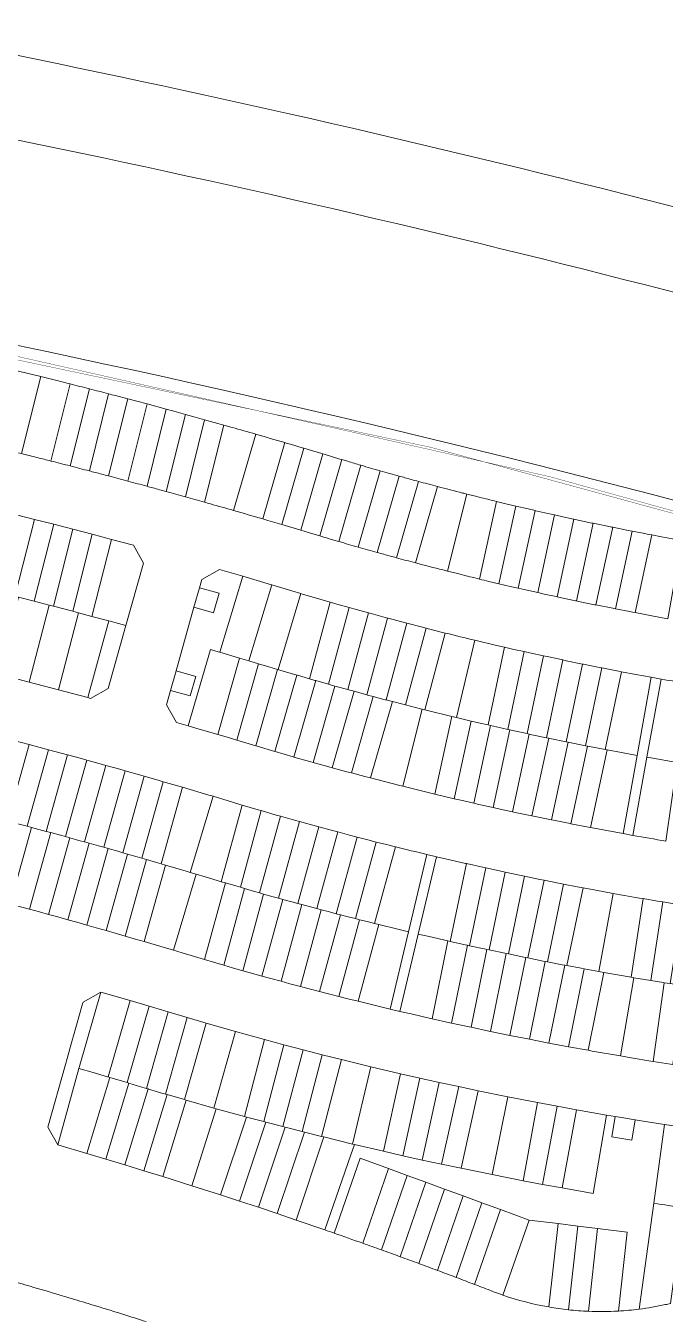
# Model space of a CAD drawing. Header units: centimetres. Extents: x -6122352 to 6876996, y -1694241 to 2592194.
# Drawn here: x -3789926 to -3596928, y -14564 to 375839 of the extents above; entities that cross this region are included whole.
import ezdxf

# ---------------------------------------------------------------- set-up
doc = ezdxf.new("R2010")
doc.units = ezdxf.units.CM
doc.header["$MEASUREMENT"] = 0
for name, color, linetype, lineweight, true_color in [('23585-XR-AR-DAMAC PLOT LIMITS$0$1-End units', 7, 'Continuous', 5, 0xf8991e), ('23585-XR-AR-DAMAC PLOT LIMITS$0$1-Open Space', 7, 'Continuous', 5, 0x90cf5a), ('23585-XR-AR-DAMAC PLOT LIMITS$0$1-Utility', 7, 'Continuous', 5, 0x8db1ff)]:
    doc.layers.add(name, color=color, linetype=linetype, lineweight=lineweight, true_color=true_color)
doc.layers.add('23585-XR-AR-DAMAC PLOT LIMITS$0$1-Mid units', color=41, linetype='Continuous', lineweight=5)
doc.layers.add('A-ANNO-TEXT', color=3, linetype='Continuous', lineweight=25)
doc.layers.add('23585-XR-AR-DAMAC PLOT LIMITS$0$D-Phase New', color=7, linetype='Continuous', true_color=0x000080)
doc.layers.add('@MI-REF LAYER', color=7, linetype='Continuous')

# ---------------------------------------------------------------- blocks, each defined once
blk = doc.blocks.new('23585-XR-AR-DAMAC PLOT LIMITS')
at = {"layer": '23585-XR-AR-DAMAC PLOT LIMITS$0$1-End units', "color": 251, "true_color": 0x636466}
for points in [[(497203.69, 2770074.63), (497202.33, 2770073.59), (497198.61, 2770070.78), (497195.67, 2770068.58), (497181.79, 2770088.16), (497184.18, 2770089.96), (497187.81, 2770092.7), (497189.12, 2770093.71)], [(497227.93, 2770039.93), (497224.06, 2770036.99), (497220.57, 2770034.38), (497220.04, 2770033.98), (497206.05, 2770053.49), (497209.62, 2770056.16), (497213.4, 2770059.02)], [(497242.46, 2770020.82), (497238.5, 2770017.82), (497234.46, 2770014.8), (497220.57, 2770034.38), (497224.06, 2770036.99), (497227.93, 2770039.93)], [(497182.64, 2770007.42), (497169.19, 2770027.3), (497174.74, 2770031.08), (497176.8, 2770032.5), (497190.79, 2770013), (497188.32, 2770011.29), (497186.39, 2770009.97)], [(497246.4, 2770000.88), (497249.51, 2770003.2), (497253.75, 2770006.42), (497268.29, 2769987.32), (497264.69, 2769984.59), (497263.94, 2769984.03), (497260.44, 2769981.41)], [(497144.05, 2769982.61), (497140.79, 2769980.62), (497140.61, 2769980.51), (497136.08, 2769977.78), (497135.61, 2769977.5), (497123.29, 2769998.1), (497123.75, 2769998.38), (497128.35, 2770001.15), (497131.17, 2770002.86)], [(497169.41, 2769998.63), (497173.34, 2770001.21), (497173.75, 2770001.48), (497186.98, 2769981.46), (497186.56, 2769981.18), (497181.85, 2769978.09), (497178.59, 2769975.98), (497166.03, 2769996.44), (497168.74, 2769998.19)], [(497135.61, 2769977.5), (497135.47, 2769977.42), (497133.08, 2769975.99), (497130.31, 2769974.35), (497127.67, 2769972.77), (497115.43, 2769993.41), (497120.83, 2769996.63), (497123.29, 2769998.1)], [(497276.77, 2769993.84), (497279.31, 2769995.82), (497280.81, 2769997.01), (497283.92, 2769999.45), (497284.02, 2769999.53), (497299.33, 2769981.04), (497298.81, 2769980.63), (497294.09, 2769976.92), (497291.49, 2769974.89)], [(497127.67, 2769972.77), (497125.17, 2769971.26), (497119.83, 2769968.05), (497107.59, 2769988.69), (497115.34, 2769993.36), (497115.43, 2769993.41)], [(497231.23, 2769960.36), (497230.67, 2769959.96), (497225.83, 2769956.62), (497223.07, 2769954.74), (497209.61, 2769974.6), (497212.25, 2769976.41), (497216.98, 2769979.67), (497217.2, 2769979.83)], [(497094.75, 2769952.57), (497092.77, 2769951.33), (497090.2, 2769949.71), (497085.76, 2769946.89), (497072.59, 2769966.96), (497078.38, 2769970.63), (497084.4, 2769969.25)], [(497137.72, 2769950.81), (497131.84, 2769947.26), (497129.79, 2769946.02), (497117.32, 2769966.53), (497119.4, 2769967.79), (497119.83, 2769968.05), (497125.17, 2769971.26)], [(497244.8, 2769940.56), (497244.35, 2769940.24), (497239.41, 2769936.84), (497236.53, 2769934.86), (497223.07, 2769954.74), (497225.83, 2769956.62), (497230.67, 2769959.96)], [(497308.98, 2769934.97), (497294.53, 2769954.14), (497301.79, 2769959.71), (497316.49, 2769940.75)], [(497103.03, 2769929.43), (497095.3, 2769924.51), (497082.26, 2769944.65), (497085.76, 2769946.89), (497090.2, 2769949.71)], [(497299.4, 2769927.75), (497291.77, 2769922.12), (497277.59, 2769941.48), (497284.95, 2769946.91)], [(497074.56, 2769939.7), (497075.66, 2769940.41), (497080.71, 2769943.66), (497082.26, 2769944.65), (497095.3, 2769924.51), (497087.61, 2769919.55)], [(497171.25, 2769921.57), (497170.12, 2769920.89), (497166.92, 2769918.98), (497164.48, 2769917.53), (497162.84, 2769916.55), (497150.54, 2769937.16), (497154.67, 2769939.62), (497157.8, 2769941.48), (497158.44, 2769941.87)], [(497291.77, 2769922.12), (497284, 2769916.47), (497270.19, 2769936.1), (497277.59, 2769941.48)], [(497066.56, 2769934.48), (497070.63, 2769937.14), (497074.56, 2769939.7), (497087.61, 2769919.55), (497079.91, 2769914.54)], [(497162.84, 2769916.55), (497161.71, 2769915.88), (497156.19, 2769912.55), (497154.97, 2769911.82), (497142.26, 2769932.18), (497149.38, 2769936.47), (497150.54, 2769937.16)], [(497172.38, 2769922.25), (497185.22, 2769901.96), (497182.44, 2769900.29), (497179.17, 2769898.35), (497176.76, 2769896.91), (497164.48, 2769917.53), (497166.92, 2769918.98), (497170.12, 2769920.89), (497171.25, 2769921.57)], [(497264.37, 2769902.66), (497256.93, 2769897.59), (497256.43, 2769897.25), (497243, 2769917.14), (497250.56, 2769922.29)], [(497164.48, 2769917.53), (497176.76, 2769896.91), (497174.03, 2769895.28), (497168.88, 2769892.18), (497156.19, 2769912.55), (497161.71, 2769915.88), (497162.84, 2769916.55)], [(497256.43, 2769897.25), (497249, 2769892.28), (497248.44, 2769891.9), (497235.39, 2769912.05), (497243, 2769917.14)], [(497114.25, 2769886.4), (497107.33, 2769881.92), (497106.54, 2769881.41), (497093.43, 2769901.51), (497101.54, 2769906.76)], [(497228.3, 2769878.85), (497220.79, 2769874.14), (497220.16, 2769873.75), (497207.5, 2769894.14), (497215.25, 2769899)], [(497258.51, 2769894.68), (497256.93, 2769897.59), (497256.43, 2769897.25), (497249, 2769892.28), (497261.87, 2769869.19), (497269.91, 2769873.56)], [(497220.16, 2769873.75), (497212.73, 2769869.17), (497212.28, 2769868.9), (497199.7, 2769889.34), (497207.5, 2769894.14)], [(497240.9, 2769857.51), (497232.95, 2769852.98), (497220.79, 2769874.14), (497228.3, 2769878.85), (497228.83, 2769879.19)], [(497191.7, 2769856.55), (497191.51, 2769856.44), (497187.66, 2769854.1), (497183.8, 2769851.76), (497183.64, 2769852.01), (497171.3, 2769872.25), (497179.12, 2769876.99)], [(497232.95, 2769852.98), (497225.03, 2769848.4), (497212.73, 2769869.17), (497220.16, 2769873.75), (497220.79, 2769874.14)], [(497204.38, 2769836.17), (497196.55, 2769831.43), (497183.8, 2769851.76), (497187.66, 2769854.1), (497191.51, 2769856.44), (497191.7, 2769856.55), (497192.15, 2769856.82)]]:
    blk.add_lwpolyline(points, close=True, dxfattribs=at)
for points in [[(497238.19, 2770047.83), (497237.62, 2770047.39), (497231.28, 2770042.49), (497230.32, 2770041.74), (497215.78, 2770060.84, 0.002363), (497223.07, 2770066.48)], [(497156.51, 2770040.82, -0.001594), (497151.45, 2770037.45), (497150.06, 2770036.53), (497148.17, 2770035.28), (497135, 2770055.34), (497136.86, 2770056.57), (497138.21, 2770057.47, 0.001429), (497142.63, 2770060.41)], [(497148.17, 2770035.28, -0.000363), (497147.01, 2770034.52, -0.002233), (497139.85, 2770029.88), (497127.32, 2770050.36, 0.002093), (497133.87, 2770054.6, 0.000363), (497135, 2770055.34)], [(497252.84, 2770028.82, -0.00247), (497244.85, 2770022.64), (497230.32, 2770041.74), (497231.28, 2770042.49), (497237.62, 2770047.39)], [(497182.64, 2770007.42), (497181.42, 2770006.6), (497174.43, 2770001.93), (497161.54, 2770022.18, 0.002363), (497169.19, 2770027.3)], [(497098.9, 2770004.83, 0.001265), (497091.08, 2770000.07), (497078.56, 2770020.55, -0.00125), (497086.38, 2770025.3)], [(497091.08, 2770000.07, 0.001012), (497084.85, 2769996.24, 0.000254), (497083.29, 2769995.28), (497070.01, 2770015.28), (497072.24, 2770016.67, -0.001013), (497078.56, 2770020.55)], [(497276.09, 2769993.31), (497269.47, 2769988.22), (497268.29, 2769987.32), (497253.75, 2770006.42, 0.002212), (497261.05, 2770012.03)], [(497195.31, 2769987.02, -0.002451), (497186.98, 2769981.46), (497173.75, 2770001.48), (497174.43, 2770001.93), (497181.42, 2770006.6)], [(497291.49, 2769974.89, -0.002289), (497283.6, 2769968.81), (497269.47, 2769988.22), (497276.09, 2769993.31), (497276.77, 2769993.84)], [(497042.8, 2769969.48, 0.000581), (497039.28, 2769967.17, 0.000684), (497035.16, 2769964.45), (497021.89, 2769984.44), (497026.07, 2769987.21, -0.000564), (497029.53, 2769989.48)], [(497035.16, 2769964.45, 0.001266), (497027.54, 2769959.37), (497013.53, 2769978.87), (497016.52, 2769980.87), (497021.89, 2769984.44)], [(497340.02, 2769959.49, -0.000528), (497338.17, 2769957.97, -0.002023), (497331.05, 2769952.22), (497315.72, 2769970.69, 0.002612), (497324.71, 2769977.97)], [(497220.59, 2769953.05), (497217.82, 2769951.18), (497212.94, 2769947.91), (497211.84, 2769947.18), (497199.03, 2769967.49, 0.002344), (497207.13, 2769972.92)], [(497356.82, 2769935.49, 0.004426), (497356.01, 2769934.12, -0.022101), (497351.67, 2769927.37), (497331.05, 2769952.22, 0.002023), (497338.17, 2769957.97)], [(497234.05, 2769933.18, -0.002289), (497225.78, 2769927.63), (497212.94, 2769947.91), (497217.82, 2769951.18), (497220.59, 2769953.05)], [(497347.87, 2769922.36, -0.024954), (497341.8, 2769915.63), (497325.22, 2769934.57), (497332.05, 2769940.41)], [(497332.78, 2769907.71, -0.0394), (497320.79, 2769899.92), (497309.39, 2769921.04), (497316.1, 2769926.77)], [(497320.79, 2769899.92, -0.009044), (497317.88, 2769898.41, 0.000918), (497312.63, 2769895.79), (497301.26, 2769916.84), (497309.39, 2769921.04)], [(497280.62, 2769879.29, 0.001432), (497272.55, 2769874.98), (497261.15, 2769896.1), (497269.28, 2769900.3)]]:
    blk.add_lwpolyline(points, format="xyb", close=True, dxfattribs=at)
at = {"layer": '23585-XR-AR-DAMAC PLOT LIMITS$0$1-Mid units', "color": 251, "true_color": 0x636466}
for points in [[(497181.79, 2770088.16), (497195.67, 2770068.58), (497195.07, 2770068.13), (497194.39, 2770067.62), (497190.85, 2770065), (497176.97, 2770084.58), (497180.06, 2770086.87), (497180.69, 2770087.34)], [(497176.97, 2770084.58), (497190.85, 2770065), (497190.34, 2770064.62), (497190.16, 2770064.49), (497186.01, 2770061.45), (497172.13, 2770081.03), (497175.93, 2770083.82)], [(497186.01, 2770061.45), (497185.91, 2770061.38), (497185.66, 2770061.2), (497181.63, 2770058.29), (497181.15, 2770057.94), (497167.27, 2770077.52), (497167.62, 2770077.77), (497171.59, 2770080.64), (497171.79, 2770080.79), (497171.8, 2770080.8), (497172.13, 2770081.03)], [(497176.26, 2770054.46), (497176.07, 2770054.32), (497173.04, 2770052.18), (497171.36, 2770051), (497157.48, 2770070.58), (497157.5, 2770070.6), (497159.25, 2770071.82), (497162.22, 2770073.92), (497162.38, 2770074.03)], [(497181.15, 2770057.94), (497180.88, 2770057.74), (497177.35, 2770055.22), (497176.26, 2770054.46), (497162.38, 2770074.03), (497163.44, 2770074.78), (497166.92, 2770077.27), (497167.27, 2770077.52)], [(497157.48, 2770070.58), (497171.36, 2770051), (497168.72, 2770049.16), (497166.43, 2770047.58), (497152.55, 2770067.16), (497152.77, 2770067.31), (497155.04, 2770068.88)], [(497152.55, 2770067.16), (497166.43, 2770047.58), (497164.39, 2770046.17), (497161.48, 2770044.19), (497147.6, 2770063.77), (497150.82, 2770065.97)], [(497215.22, 2770030.41), (497201.23, 2770049.91), (497205.32, 2770052.94), (497206.05, 2770053.49), (497220.04, 2770033.98), (497219.65, 2770033.69), (497215.75, 2770030.8)], [(497210.38, 2770026.87), (497196.38, 2770046.37), (497196.67, 2770046.58), (497201, 2770049.75), (497201.23, 2770049.91), (497215.22, 2770030.41), (497210.91, 2770027.26), (497210.79, 2770027.17)], [(497200.63, 2770019.87), (497186.63, 2770039.37), (497187.95, 2770040.31), (497191.52, 2770042.86), (497205.51, 2770023.36), (497201.85, 2770020.74), (497201.16, 2770020.25)], [(497205.51, 2770023.36), (497191.52, 2770042.86), (497192.32, 2770043.43), (497196.38, 2770046.37), (497210.38, 2770026.87), (497206.33, 2770023.94), (497206.05, 2770023.74)], [(497195.72, 2770016.42), (497181.72, 2770035.92), (497183.56, 2770037.21), (497186.63, 2770039.37), (497200.63, 2770019.87), (497197.36, 2770017.57), (497196.26, 2770016.8)], [(497190.79, 2770013), (497176.8, 2770032.5), (497179.16, 2770034.13), (497181.72, 2770035.92), (497195.72, 2770016.42), (497192.85, 2770014.42), (497191.33, 2770013.37)], [(497096.67, 2770031.48), (497109.19, 2770011), (497104.04, 2770007.92), (497091.52, 2770028.4), (497093.57, 2770029.63), (497096.4, 2770031.32)], [(497101.83, 2770034.55), (497114.35, 2770014.08), (497111.49, 2770012.37), (497109.19, 2770011), (497096.67, 2770031.48), (497098.77, 2770032.73), (497099.23, 2770033), (497101.28, 2770034.22)], [(497215.75, 2770030.8), (497219.65, 2770033.69), (497220.04, 2770033.98), (497220.57, 2770034.38), (497234.46, 2770014.8), (497233.98, 2770014.44), (497229.64, 2770011.22)], [(497206.05, 2770023.74), (497206.33, 2770023.94), (497210.38, 2770026.87), (497210.79, 2770027.17), (497210.91, 2770027.26), (497224.8, 2770007.68), (497220.34, 2770004.46), (497219.93, 2770004.17)], [(497210.91, 2770027.26), (497215.22, 2770030.41), (497215.75, 2770030.8), (497229.64, 2770011.22), (497229.46, 2770011.09), (497224.91, 2770007.76), (497224.8, 2770007.68)], [(497201.16, 2770020.25), (497201.85, 2770020.74), (497205.51, 2770023.36), (497206.05, 2770023.74), (497219.93, 2770004.17), (497215.76, 2770001.18), (497215.05, 2770000.68)], [(497156.53, 2770018.88), (497160.12, 2770021.24), (497161.54, 2770022.18), (497174.43, 2770001.93), (497173.75, 2770001.48), (497173.34, 2770001.21), (497169.41, 2769998.63)], [(497196.26, 2770016.8), (497197.36, 2770017.57), (497200.63, 2770019.87), (497201.16, 2770020.25), (497215.05, 2770000.68), (497211.16, 2769997.93), (497210.15, 2769997.22)], [(497280.81, 2769997.01), (497265.78, 2770015.72), (497269.03, 2770018.27), (497270.49, 2770019.44), (497285.52, 2770000.73), (497284.02, 2769999.53), (497283.92, 2769999.45)], [(497164.38, 2769995.36), (497164.12, 2769995.2), (497160.99, 2769993.19), (497159.49, 2769992.23), (497159.33, 2769992.13), (497146.44, 2770012.38), (497146.6, 2770012.48), (497151.13, 2770015.38), (497151.5, 2770015.62)], [(497151.5, 2770015.62), (497155.63, 2770018.3), (497156.53, 2770018.88), (497169.41, 2769998.63), (497168.74, 2769998.19), (497166.03, 2769996.44), (497164.38, 2769995.36)], [(497191.33, 2770013.37), (497192.85, 2770014.42), (497195.72, 2770016.42), (497196.26, 2770016.8), (497210.15, 2769997.22), (497206.54, 2769994.7), (497205.22, 2769993.79)], [(497276.09, 2769993.31), (497261.05, 2770012.03), (497264.52, 2770014.73), (497265.78, 2770015.72), (497280.81, 2769997.01), (497279.31, 2769995.82), (497276.77, 2769993.84)], [(497159.33, 2769992.13), (497155.92, 2769989.98), (497154.84, 2769989.29), (497154.25, 2769988.92), (497141.37, 2770009.17), (497142.06, 2770009.61), (497146.44, 2770012.38)], [(497186.39, 2770009.97), (497188.32, 2770011.29), (497190.79, 2770013), (497191.33, 2770013.37), (497205.22, 2769993.79), (497201.9, 2769991.5), (497200.28, 2769990.39)], [(497154.25, 2769988.92), (497150.84, 2769986.79), (497150.17, 2769986.37), (497149.16, 2769985.75), (497136.28, 2770006), (497137.51, 2770006.76), (497141.37, 2770009.17)], [(497181.42, 2770006.6), (497182.64, 2770007.42), (497186.39, 2770009.97), (497200.28, 2769990.39), (497195.31, 2769987.02)], [(497149.16, 2769985.75), (497145.73, 2769983.63), (497145.49, 2769983.48), (497144.05, 2769982.61), (497131.17, 2770002.86), (497132.94, 2770003.94), (497136.28, 2770006)], [(497241.59, 2769997.3), (497244.91, 2769999.76), (497246.4, 2770000.88), (497260.44, 2769981.41), (497259.88, 2769980.99), (497259.25, 2769980.51), (497255.62, 2769977.83)], [(497284.02, 2769999.53), (497285.52, 2770000.73), (497288.51, 2770003.1), (497288.71, 2770003.27), (497304.03, 2769984.78), (497303.5, 2769984.36), (497299.33, 2769981.04)], [(497166.03, 2769996.44), (497178.59, 2769975.98), (497177.12, 2769975.02), (497173.54, 2769972.73), (497160.99, 2769993.19), (497164.12, 2769995.2), (497164.38, 2769995.36)], [(497255.62, 2769977.83), (497255.06, 2769977.42), (497254.53, 2769977.02), (497250.78, 2769974.28), (497236.75, 2769993.75), (497240.3, 2769996.35), (497241.59, 2769997.3)], [(497160.99, 2769993.19), (497173.54, 2769972.73), (497172.38, 2769971.98), (497168.48, 2769969.52), (497155.92, 2769989.98), (497159.33, 2769992.13), (497159.49, 2769992.23)], [(497250.78, 2769974.28), (497250.22, 2769973.87), (497249.79, 2769973.56), (497245.92, 2769970.76), (497231.89, 2769990.23), (497235.67, 2769992.96), (497236.75, 2769993.75)], [(497155.92, 2769989.98), (497168.48, 2769969.52), (497167.61, 2769968.97), (497163.39, 2769966.34), (497150.84, 2769986.79), (497154.25, 2769988.92), (497154.84, 2769989.29)], [(497245.92, 2769970.76), (497245.36, 2769970.35), (497245.04, 2769970.12), (497241.05, 2769967.26), (497227.01, 2769986.73), (497231.03, 2769989.6), (497231.89, 2769990.23)], [(497264.69, 2769984.59), (497268.29, 2769987.32), (497269.47, 2769988.22), (497283.6, 2769968.81), (497278.82, 2769965.19)], [(497150.84, 2769986.79), (497163.39, 2769966.34), (497162.83, 2769965.99), (497158.29, 2769963.18), (497145.73, 2769983.63), (497149.16, 2769985.75), (497150.17, 2769986.37)], [(497241.05, 2769967.26), (497240.48, 2769966.86), (497240.27, 2769966.7), (497236.15, 2769963.8), (497222.12, 2769983.27), (497226.36, 2769986.27), (497227.01, 2769986.73)], [(497260.44, 2769981.41), (497263.94, 2769984.03), (497264.69, 2769984.59), (497278.82, 2769965.19), (497278.38, 2769964.86), (497274.01, 2769961.59), (497259.88, 2769980.99)], [(497140.61, 2769980.51), (497153.17, 2769960.06), (497148.4, 2769957.19), (497148.02, 2769956.96), (497135.47, 2769977.42), (497135.61, 2769977.5), (497136.08, 2769977.78)], [(497145.73, 2769983.63), (497158.29, 2769963.18), (497158.04, 2769963.03), (497153.23, 2769960.09), (497153.17, 2769960.06), (497140.61, 2769980.51), (497140.79, 2769980.62), (497144.05, 2769982.61), (497145.49, 2769983.48)], [(497236.15, 2769963.8), (497235.59, 2769963.4), (497235.47, 2769963.32), (497231.23, 2769960.36), (497217.2, 2769979.83), (497221.68, 2769982.96), (497222.12, 2769983.27)], [(497259.88, 2769980.99), (497274.01, 2769961.59), (497273.58, 2769961.26), (497269.19, 2769958.02), (497255.06, 2769977.42), (497255.62, 2769977.83), (497259.25, 2769980.51)], [(497135.47, 2769977.42), (497148.02, 2769956.96), (497142.87, 2769953.89), (497130.31, 2769974.35), (497133.08, 2769975.99)], [(497255.06, 2769977.42), (497269.19, 2769958.02), (497268.76, 2769957.69), (497264.35, 2769954.47), (497250.22, 2769973.87), (497250.78, 2769974.28), (497254.53, 2769977.02)], [(497130.31, 2769974.35), (497142.87, 2769953.89), (497139.99, 2769952.17), (497137.72, 2769950.81), (497125.17, 2769971.26), (497127.67, 2769972.77)], [(497250.22, 2769973.87), (497264.35, 2769954.47), (497263.91, 2769954.15), (497259.49, 2769950.95), (497245.36, 2769970.35), (497245.92, 2769970.76), (497249.79, 2769973.56)], [(497245.36, 2769970.35), (497259.49, 2769950.95), (497259.05, 2769950.63), (497254.61, 2769947.46), (497240.48, 2769966.86), (497241.05, 2769967.26), (497245.04, 2769970.12)], [(497080.71, 2769943.66), (497067.54, 2769963.72), (497072.59, 2769966.96), (497085.76, 2769946.89), (497082.26, 2769944.65)], [(497194.02, 2769964.18), (497196.64, 2769965.9), (497199.03, 2769967.49), (497211.84, 2769947.18), (497209.86, 2769945.87), (497207.93, 2769944.61), (497206.83, 2769943.89)], [(497240.48, 2769966.86), (497254.61, 2769947.46), (497254.17, 2769947.14), (497249.72, 2769943.99), (497235.59, 2769963.4), (497236.15, 2769963.8), (497240.27, 2769966.7)], [(497075.66, 2769940.41), (497062.49, 2769960.47), (497067.54, 2769963.72), (497080.71, 2769943.66)], [(497201.8, 2769940.61), (497200.03, 2769939.46), (497197.86, 2769938.08), (497196.75, 2769937.37), (497183.94, 2769957.66), (497187.03, 2769959.64), (497188.99, 2769960.91)], [(497188.99, 2769960.91), (497191.84, 2769962.76), (497194.02, 2769964.18), (497206.83, 2769943.89), (497204.95, 2769942.65), (497202.91, 2769941.33), (497201.8, 2769940.61)], [(497235.59, 2769963.4), (497249.72, 2769943.99), (497249.27, 2769943.68), (497244.8, 2769940.56), (497230.67, 2769959.96), (497231.23, 2769960.36), (497235.47, 2769963.32)], [(497065.61, 2769933.86), (497052.44, 2769953.92), (497057.46, 2769957.21), (497070.63, 2769937.14), (497066.56, 2769934.48)], [(497070.63, 2769937.14), (497057.46, 2769957.21), (497062.49, 2769960.47), (497075.66, 2769940.41), (497074.56, 2769939.7)], [(497196.75, 2769937.37), (497195.09, 2769936.3), (497192.8, 2769934.85), (497191.69, 2769934.15), (497178.88, 2769954.45), (497182.2, 2769956.55), (497183.94, 2769957.66)], [(497060.6, 2769930.56), (497047.43, 2769950.62), (497052.44, 2769953.92), (497065.61, 2769933.86), (497061.54, 2769931.18)], [(497191.69, 2769934.15), (497190.13, 2769933.16), (497187.72, 2769931.66), (497186.61, 2769930.96), (497173.8, 2769951.26), (497177.35, 2769953.48), (497178.88, 2769954.45)], [(497308.98, 2769934.97), (497304.2, 2769931.35), (497289.75, 2769950.51), (497294.53, 2769954.14)], [(497186.61, 2769930.96), (497185.15, 2769930.05), (497182.63, 2769928.49), (497181.5, 2769927.8), (497168.69, 2769948.1), (497172.49, 2769950.44), (497173.8, 2769951.26)], [(497304.2, 2769931.35), (497299.4, 2769927.75), (497284.95, 2769946.91), (497289.75, 2769950.51)], [(497181.5, 2769927.8), (497180.16, 2769926.97), (497177.51, 2769925.36), (497176.39, 2769924.67), (497163.57, 2769944.97), (497167.61, 2769947.43), (497168.69, 2769948.1)], [(497207.93, 2769944.61), (497209.86, 2769945.87), (497211.84, 2769947.18), (497212.94, 2769947.91), (497225.78, 2769927.63), (497223.08, 2769925.84), (497220.77, 2769924.33)], [(497176.39, 2769924.67), (497175.15, 2769923.92), (497172.38, 2769922.25), (497171.25, 2769921.57), (497158.44, 2769941.87), (497162.71, 2769944.44), (497163.57, 2769944.97)], [(497202.91, 2769941.33), (497215.74, 2769921.05), (497213.03, 2769919.29), (497210.7, 2769917.8), (497197.86, 2769938.08), (497200.03, 2769939.46), (497201.8, 2769940.61)], [(497206.83, 2769943.89), (497207.93, 2769944.61), (497220.77, 2769924.33), (497218.06, 2769922.55), (497215.74, 2769921.05), (497202.91, 2769941.33), (497204.95, 2769942.65)], [(497197.86, 2769938.08), (497210.7, 2769917.8), (497207.97, 2769916.05), (497205.64, 2769914.57), (497192.8, 2769934.85), (497195.09, 2769936.3), (497196.75, 2769937.37)], [(497192.8, 2769934.85), (497205.64, 2769914.57), (497202.9, 2769912.84), (497200.56, 2769911.38), (497187.72, 2769931.66), (497190.13, 2769933.16), (497191.69, 2769934.15)], [(497284, 2769916.47), (497279.12, 2769912.98), (497265.31, 2769932.61), (497270.19, 2769936.1)], [(497154.97, 2769911.82), (497153.76, 2769911.09), (497151.06, 2769909.44), (497149.84, 2769908.7), (497137.13, 2769929.06), (497141.32, 2769931.61), (497142.26, 2769932.18)], [(497187.72, 2769931.66), (497200.56, 2769911.38), (497197.81, 2769909.66), (497195.46, 2769908.21), (497182.63, 2769928.49), (497185.15, 2769930.05), (497186.61, 2769930.96)], [(497279.12, 2769912.98), (497274.22, 2769909.51), (497260.41, 2769929.14), (497265.31, 2769932.61)], [(497144.72, 2769905.57), (497143.37, 2769904.74), (497140.83, 2769903.17), (497139.61, 2769902.42), (497126.91, 2769922.78), (497130.78, 2769925.18), (497132.01, 2769925.93)], [(497149.84, 2769908.7), (497148.56, 2769907.92), (497145.94, 2769906.32), (497144.72, 2769905.57), (497132.01, 2769925.93), (497136.05, 2769928.4), (497137.13, 2769929.06)], [(497182.63, 2769928.49), (497195.46, 2769908.21), (497192.71, 2769906.51), (497190.35, 2769905.07), (497177.51, 2769925.36), (497180.16, 2769926.97), (497181.5, 2769927.8)], [(497269.3, 2769906.07), (497264.37, 2769902.66), (497250.56, 2769922.29), (497255.49, 2769925.7)], [(497274.22, 2769909.51), (497269.3, 2769906.07), (497255.49, 2769925.7), (497260.41, 2769929.14)], [(497139.61, 2769902.42), (497138.19, 2769901.54), (497135.73, 2769900.01), (497134.52, 2769899.25), (497121.81, 2769919.61), (497125.53, 2769921.93), (497126.91, 2769922.78)], [(497177.51, 2769925.36), (497190.35, 2769905.07), (497187.58, 2769903.39), (497185.22, 2769901.96), (497172.38, 2769922.25), (497175.15, 2769923.92), (497176.39, 2769924.67)], [(497134.52, 2769899.25), (497133.03, 2769898.32), (497130.64, 2769896.82), (497129.43, 2769896.07), (497116.73, 2769916.43), (497120.3, 2769918.67), (497121.81, 2769919.61)], [(497129.43, 2769896.07), (497128.13, 2769895.25), (497125.56, 2769893.63), (497124.36, 2769892.86), (497111.65, 2769913.22), (497115.33, 2769915.55), (497116.73, 2769916.43)], [(497119.3, 2769889.64), (497115.45, 2769887.17), (497114.25, 2769886.4), (497101.54, 2769906.76), (497106.59, 2769910)], [(497124.36, 2769892.86), (497120.5, 2769890.41), (497119.3, 2769889.64), (497106.59, 2769910), (497111.65, 2769913.22)], [(497156.19, 2769912.55), (497168.88, 2769892.18), (497166.19, 2769890.56), (497163.75, 2769889.07), (497151.06, 2769909.44), (497153.76, 2769911.09), (497154.97, 2769911.82)], [(497248.44, 2769891.9), (497243.98, 2769888.96), (497243.43, 2769888.6), (497230.38, 2769908.74), (497235.39, 2769912.05)], [(497145.94, 2769906.32), (497158.63, 2769885.95), (497155.95, 2769884.3), (497153.52, 2769882.8), (497140.83, 2769903.17), (497143.37, 2769904.74), (497144.72, 2769905.57)], [(497151.06, 2769909.44), (497163.75, 2769889.07), (497161.07, 2769887.44), (497158.63, 2769885.95), (497145.94, 2769906.32), (497148.56, 2769907.92), (497149.84, 2769908.7)], [(497243.43, 2769888.6), (497238.95, 2769885.68), (497238.4, 2769885.32), (497225.36, 2769905.47), (497230.38, 2769908.74)], [(497140.83, 2769903.17), (497153.52, 2769882.8), (497150.85, 2769881.15), (497148.42, 2769879.64), (497135.73, 2769900.01), (497138.19, 2769901.54), (497139.61, 2769902.42)], [(497233.36, 2769882.07), (497228.83, 2769879.19), (497228.3, 2769878.85), (497215.25, 2769899), (497220.31, 2769902.22)], [(497238.4, 2769885.32), (497233.89, 2769882.42), (497233.36, 2769882.07), (497220.31, 2769902.22), (497225.36, 2769905.47)], [(497135.73, 2769900.01), (497148.42, 2769879.64), (497145.76, 2769877.98), (497143.33, 2769876.45), (497130.64, 2769896.82), (497133.03, 2769898.32), (497134.52, 2769899.25)], [(497130.64, 2769896.82), (497143.33, 2769876.45), (497140.93, 2769874.95), (497138.26, 2769873.26), (497125.56, 2769893.63), (497128.13, 2769895.25), (497129.43, 2769896.07)], [(497125.56, 2769893.63), (497138.26, 2769873.26), (497133.19, 2769870.04), (497120.5, 2769890.41), (497124.36, 2769892.86)], [(497261.87, 2769869.19), (497256.61, 2769866.3), (497243.98, 2769888.96), (497248.44, 2769891.9), (497249, 2769892.28)], [(497120.5, 2769890.41), (497133.19, 2769870.04), (497128.14, 2769866.8), (497115.45, 2769887.17), (497119.3, 2769889.64)], [(497212.28, 2769868.9), (497207.6, 2769866.06), (497207.15, 2769865.79), (497194.57, 2769886.23), (497199.7, 2769889.34)], [(497256.61, 2769866.3), (497251.36, 2769863.39), (497238.95, 2769885.68), (497243.43, 2769888.6), (497243.98, 2769888.96)], [(497197.3, 2769859.91), (497196.85, 2769859.64), (497184.27, 2769880.07), (497188.51, 2769882.61), (497189.42, 2769883.15), (497202.01, 2769862.71), (497200.77, 2769861.97)], [(497207.15, 2769865.79), (497206.95, 2769865.67), (497206.49, 2769865.39), (497202.62, 2769863.07), (497202.46, 2769862.98), (497202.01, 2769862.71), (497189.42, 2769883.15), (497194.57, 2769886.23)], [(497251.36, 2769863.39), (497246.13, 2769860.46), (497233.89, 2769882.42), (497238.4, 2769885.32), (497238.95, 2769885.68)], [(497192.15, 2769856.82), (497191.7, 2769856.55), (497179.12, 2769876.99), (497184.27, 2769880.07), (497196.85, 2769859.64)], [(497246.13, 2769860.46), (497240.9, 2769857.51), (497228.83, 2769879.19), (497233.36, 2769882.07), (497233.89, 2769882.42)], [(497225.03, 2769848.4), (497219.85, 2769845.37), (497207.6, 2769866.06), (497212.28, 2769868.9), (497212.73, 2769869.17)], [(497219.85, 2769845.37), (497214.68, 2769842.32), (497202.46, 2769862.98), (497202.62, 2769863.07), (497206.49, 2769865.39), (497206.95, 2769865.67), (497207.15, 2769865.79), (497207.6, 2769866.06)], [(497209.53, 2769839.26), (497204.38, 2769836.17), (497192.15, 2769856.82), (497196.85, 2769859.64), (497197.3, 2769859.91)], [(497202.46, 2769862.98), (497214.68, 2769842.32), (497209.53, 2769839.26), (497197.3, 2769859.91), (497200.77, 2769861.97), (497202.01, 2769862.71)]]:
    blk.add_lwpolyline(points, close=True, dxfattribs=at)
for points in [[(497161.48, 2770044.19), (497158.92, 2770042.44, -0.000761), (497156.51, 2770040.82), (497142.63, 2770060.41, 0.000915), (497145.44, 2770062.3), (497147.6, 2770063.77)], [(497134.79, 2770026.65, -0.001035), (497131.44, 2770024.55, -0.000535), (497129.71, 2770023.46), (497117.18, 2770043.93, 0.000476), (497118.69, 2770044.88, 0.001134), (497122.26, 2770047.13)], [(497139.85, 2770029.88, -0.00157), (497134.79, 2770026.65), (497122.26, 2770047.13, 0.00161), (497127.32, 2770050.36)], [(497129.71, 2770023.46, -0.001569), (497124.61, 2770020.3), (497112.09, 2770040.77, 0.00161), (497117.18, 2770043.93)], [(497124.61, 2770020.3, -0.001569), (497119.49, 2770017.17), (497106.97, 2770037.64, 0.00161), (497112.09, 2770040.77)], [(497119.49, 2770017.17, -0.001163), (497115.68, 2770014.87), (497114.35, 2770014.08), (497101.83, 2770034.55), (497103.33, 2770035.44, 0.001142), (497106.97, 2770037.64)], [(497104.04, 2770007.92), (497103.44, 2770007.56), (497100.23, 2770005.63), (497098.9, 2770004.83), (497086.38, 2770025.3, -0.000239), (497087.88, 2770026.21), (497091.08, 2770028.13), (497091.52, 2770028.4)], [(497078.19, 2769992.11, 0.00083), (497073.1, 2769988.93), (497059.83, 2770008.93), (497062.46, 2770010.59), (497064.92, 2770012.11)], [(497083.29, 2769995.28, 0.00083), (497078.19, 2769992.11), (497064.92, 2770012.11), (497070.01, 2770015.28)], [(497073.1, 2769988.93, 0.000577), (497069.56, 2769986.7, 0.000253), (497068.02, 2769985.73), (497054.75, 2770005.73), (497056.75, 2770007), (497059.83, 2770008.93)], [(497068.02, 2769985.73, 0.00083), (497062.95, 2769982.51), (497049.68, 2770002.51), (497054.75, 2770005.73)], [(497062.95, 2769982.51, 0.00083), (497057.9, 2769979.28), (497044.63, 2769999.28), (497047.04, 2770000.83), (497049.68, 2770002.51)], [(497052.85, 2769976.03, 0.00083), (497047.82, 2769972.77), (497034.55, 2769992.77, -0.000819), (497039.58, 2769996.03)], [(497057.9, 2769979.28, 0.000579), (497054.37, 2769977.01, 0.000251), (497052.85, 2769976.03), (497039.58, 2769996.03, -0.000289), (497041.36, 2769997.18), (497044.63, 2769999.28)], [(497047.82, 2769972.77, 0.00083), (497042.8, 2769969.48), (497029.53, 2769989.48, -0.000819), (497034.55, 2769992.77)], [(497341.8, 2769915.63, -0.016525), (497337.42, 2769911.52), (497320.66, 2769930.67), (497325.22, 2769934.57)], [(497337.42, 2769911.52, -0.016523), (497332.78, 2769907.71), (497316.1, 2769926.77), (497320.66, 2769930.67)], [(497307.27, 2769893.09, 0.000939), (497301.92, 2769890.37), (497290.6, 2769911.32), (497295.93, 2769914.08)], [(497312.63, 2769895.79, 0.000939), (497307.27, 2769893.09), (497295.93, 2769914.08), (497301.26, 2769916.84)], [(497301.92, 2769890.37, 0.000939), (497296.58, 2769887.63), (497285.27, 2769908.57), (497290.6, 2769911.32)], [(497296.58, 2769887.63, 0.000939), (497291.25, 2769884.87), (497279.94, 2769905.81), (497285.27, 2769908.57)], [(497285.93, 2769882.09, 0.000939), (497280.62, 2769879.29), (497269.28, 2769900.3), (497274.61, 2769903.06)], [(497291.25, 2769884.87, 0.000939), (497285.93, 2769882.09), (497274.61, 2769903.06), (497279.94, 2769905.81)]]:
    blk.add_lwpolyline(points, format="xyb", close=True, dxfattribs=at)
at = {"layer": '23585-XR-AR-DAMAC PLOT LIMITS$0$1-Open Space', "color": 251, "true_color": 0x636466}
for points in [[(497155.4, 2770287.55), (497169.29, 2770296.06), (497183.21, 2770304.51), (497197.15, 2770312.92), (497211.14, 2770321.26), (497225.16, 2770329.55), (497239.2, 2770337.79), (497253.28, 2770345.96), (497267.39, 2770354.08), (497281.53, 2770362.16), (497285.71, 2770364.52), (497288.75, 2770359.31, 0.043207), (496708.55, 2769961.41, 0.001242)], [(497187.81, 2770092.7), (497184.18, 2770089.96), (497181.79, 2770088.16), (497180.69, 2770087.34), (497180.06, 2770086.87), (497176.97, 2770084.58), (497175.93, 2770083.82), (497172.13, 2770081.03), (497171.8, 2770080.8), (497171.79, 2770080.79), (497171.59, 2770080.64), (497167.62, 2770077.77), (497167.27, 2770077.52), (497166.92, 2770077.27), (497163.44, 2770074.78), (497162.38, 2770074.03), (497162.22, 2770073.92), (497159.25, 2770071.82), (497157.5, 2770070.6), (497157.48, 2770070.58), (497155.04, 2770068.88), (497152.77, 2770067.31), (497152.55, 2770067.16), (497150.82, 2770065.97), (497147.6, 2770063.77), (497145.44, 2770062.3, -0.000915), (497142.63, 2770060.41, -0.001429), (497138.21, 2770057.47), (497136.86, 2770056.57), (497135, 2770055.34, -0.000363), (497133.87, 2770054.6, -0.002093), (497127.32, 2770050.36, -0.00161), (497122.26, 2770047.13, -0.001134), (497118.69, 2770044.88, -0.000476), (497117.18, 2770043.93, -0.00161), (497112.09, 2770040.77, -0.00161), (497106.97, 2770037.64, -0.001142), (497103.33, 2770035.44), (497101.83, 2770034.55), (497101.28, 2770034.22), (497099.23, 2770033), (497098.77, 2770032.73), (497096.67, 2770031.48), (497096.4, 2770031.32), (497093.57, 2770029.63), (497091.52, 2770028.4), (497091.08, 2770028.13), (497087.88, 2770026.21, 0.000239), (497086.38, 2770025.3, 0.00125), (497078.56, 2770020.55, 0.001013), (497072.24, 2770016.67), (497070.01, 2770015.28), (497064.92, 2770012.11), (497062.46, 2770010.59), (497059.83, 2770008.93), (497056.75, 2770007), (497054.75, 2770005.73), (497049.68, 2770002.51), (497047.04, 2770000.83), (497044.63, 2769999.28), (497041.36, 2769997.18, 0.000289), (497039.58, 2769996.03, 0.000819), (497034.55, 2769992.77, 0.000819), (497029.53, 2769989.48, 0.000564), (497026.07, 2769987.21), (497021.89, 2769984.44), (497016.52, 2769980.87)], [(496825.54, 2769844.4, -0.036291), (497294.63, 2770172.04, 0.415653)], [(497253.93, 2769815.09, 0.001173), (497247.57, 2769811.41, 0.000288), (497246.02, 2769810.51, 0.001461), (497238.12, 2769805.88, 0.001125), (497232.06, 2769802.28, 0.000336), (497230.26, 2769801.2, 0.001461), (497222.42, 2769796.48, 0.001077), (497216.66, 2769792.97, 0.00038)]]:
    blk.add_lwpolyline(points, format="xyb", dxfattribs=at)
for points in [[(497266.67, 2770226.15, 0.012831), (497092.63, 2770116.57, 0.012932), (496923.14, 2769997.25, 0.009595), (496801.49, 2769903.14, 0.003148), (496762.36, 2769871.24, 0.000231), (496759.51, 2769868.89), (496744.34, 2769886.85, -0.018299), (496743.42, 2769888.02, -0.003391), (496785.82, 2769922.62, -0.009594), (496908.21, 2770017.31, -0.012933), (497078.76, 2770137.38, -0.012823), (497253.77, 2770247.57)], [(497331.05, 2769952.22), (497351.67, 2769927.37, -0.017313), (497347.87, 2769922.36), (497332.05, 2769940.41), (497325.22, 2769934.57), (497320.66, 2769930.67), (497316.1, 2769926.77), (497309.39, 2769921.04), (497301.26, 2769916.84), (497295.93, 2769914.08), (497290.6, 2769911.32), (497285.27, 2769908.57), (497279.94, 2769905.81), (497274.61, 2769903.06), (497269.28, 2769900.3), (497261.15, 2769896.1), (497272.55, 2769874.98, 0.000469), (497269.91, 2769873.56), (497258.51, 2769894.68), (497256.93, 2769897.59), (497264.37, 2769902.66), (497269.3, 2769906.07), (497274.22, 2769909.51), (497279.12, 2769912.98), (497284, 2769916.47), (497291.77, 2769922.12), (497299.4, 2769927.75), (497304.2, 2769931.35), (497308.98, 2769934.97), (497316.49, 2769940.75), (497301.79, 2769959.71), (497303.9, 2769961.36), (497307.71, 2769956.45), (497312.53, 2769960.19), (497308.7, 2769965.12), (497310.16, 2769966.27), (497315.72, 2769970.69)]]:
    blk.add_lwpolyline(points, format="xyb", close=True, dxfattribs=at)
for points in [[(497213.4, 2770059.02), (497215.78, 2770060.84), (497230.32, 2770041.74), (497244.85, 2770022.64), (497242.46, 2770020.82), (497227.93, 2770039.93)], [(497118.3, 2769949.32), (497123.53, 2769952.56), (497120.29, 2769957.78), (497115.06, 2769954.54), (497104.55, 2769971.48), (497109.78, 2769974.72), (497106.53, 2769979.95), (497101.31, 2769976.7), (497099.94, 2769978.91), (497101.37, 2769984.91), (497107.59, 2769988.69), (497119.83, 2769968.05), (497119.4, 2769967.79), (497117.32, 2769966.53), (497129.79, 2769946.02), (497126.63, 2769944.09), (497120.66, 2769945.51)], [(497223.07, 2769954.74), (497236.53, 2769934.86), (497234.05, 2769933.18), (497220.59, 2769953.05), (497207.13, 2769972.92), (497209.61, 2769974.6)], [(497103.03, 2769929.43), (497090.2, 2769949.71), (497092.77, 2769951.33), (497094.75, 2769952.57), (497105.12, 2769935.85), (497103.75, 2769929.88)], [(497183.8, 2769851.76), (497196.55, 2769831.43), (497190.6, 2769832.84), (497180.22, 2769849.56), (497179.21, 2769851.18), (497176, 2769856.36), (497175.48, 2769857.21), (497170.17, 2769865.75), (497169.86, 2769866.24), (497171.3, 2769872.25), (497183.64, 2769852.01)]]:
    blk.add_lwpolyline(points, close=True, dxfattribs=at)
at = {"layer": '23585-XR-AR-DAMAC PLOT LIMITS$0$1-Utility', "color": 251, "true_color": 0x636466}
for points in [[(497106.53, 2769979.95), (497101.31, 2769976.7), (497104.55, 2769971.48), (497109.78, 2769974.72)], [(497308.7, 2769965.12), (497312.53, 2769960.19), (497307.71, 2769956.45), (497303.9, 2769961.36), (497305.37, 2769962.51)], [(497120.29, 2769957.78), (497115.06, 2769954.54), (497118.3, 2769949.32), (497123.53, 2769952.56)]]:
    blk.add_lwpolyline(points, close=True, dxfattribs=at)
at = {"layer": '23585-XR-AR-DAMAC PLOT LIMITS$0$D-Phase New', "color": 8, "const_width": 0.1}
blk.add_lwpolyline([(496635, 2769907.99), (496746.31, 2769775.07, -0.043454), (497314.24, 2770181.16), (497589.03, 2770035.52), (497626.65, 2770080.85), (497688.92, 2770169.44)], format="xyb", dxfattribs=at)
blk.add_lwpolyline([(497321.18, 2769786.63), (497326.78, 2769790.41), (497360.2, 2769816.41), (497399.76, 2769847.18), (497492.14, 2769929.91), (497550.94, 2769991.99), (497583.53, 2770028.9), (497589.03, 2770035.52), (497314.24, 2770181.16, 0.036516), (496832.05, 2769846.37), (496874.35, 2769760.79), (496885.44, 2769737.97), (496936.56, 2769633.58), (496921.28, 2769621.25), (496900.1, 2769610.96, 0.033948), (496932.27, 2769551.82), (496968.84, 2769577.18), (497196.84, 2769708.74), (497249.2, 2769738.1)], format="xyb", close=True, dxfattribs=at)
blk = doc.blocks.new('A$Cf093b529')
at = {"layer": 'A-ANNO-TEXT'}
blk.add_blockref('23585-XR-AR-DAMAC PLOT LIMITS', (-495391.99, -2768603.44), dxfattribs=at)

msp = doc.modelspace()

# ---------------------------------------------------------------- block references
at = {"layer": '@MI-REF LAYER', "xscale": 999.9999999999999, "yscale": 999.9999999999999, "zscale": 999.9999999999999, "rotation": 312.4882903633292}
msp.add_blockref('A$Cf093b529', (-5904718.73535, 539022.72011), dxfattribs=at)

doc.saveas('drawing.dxf')
